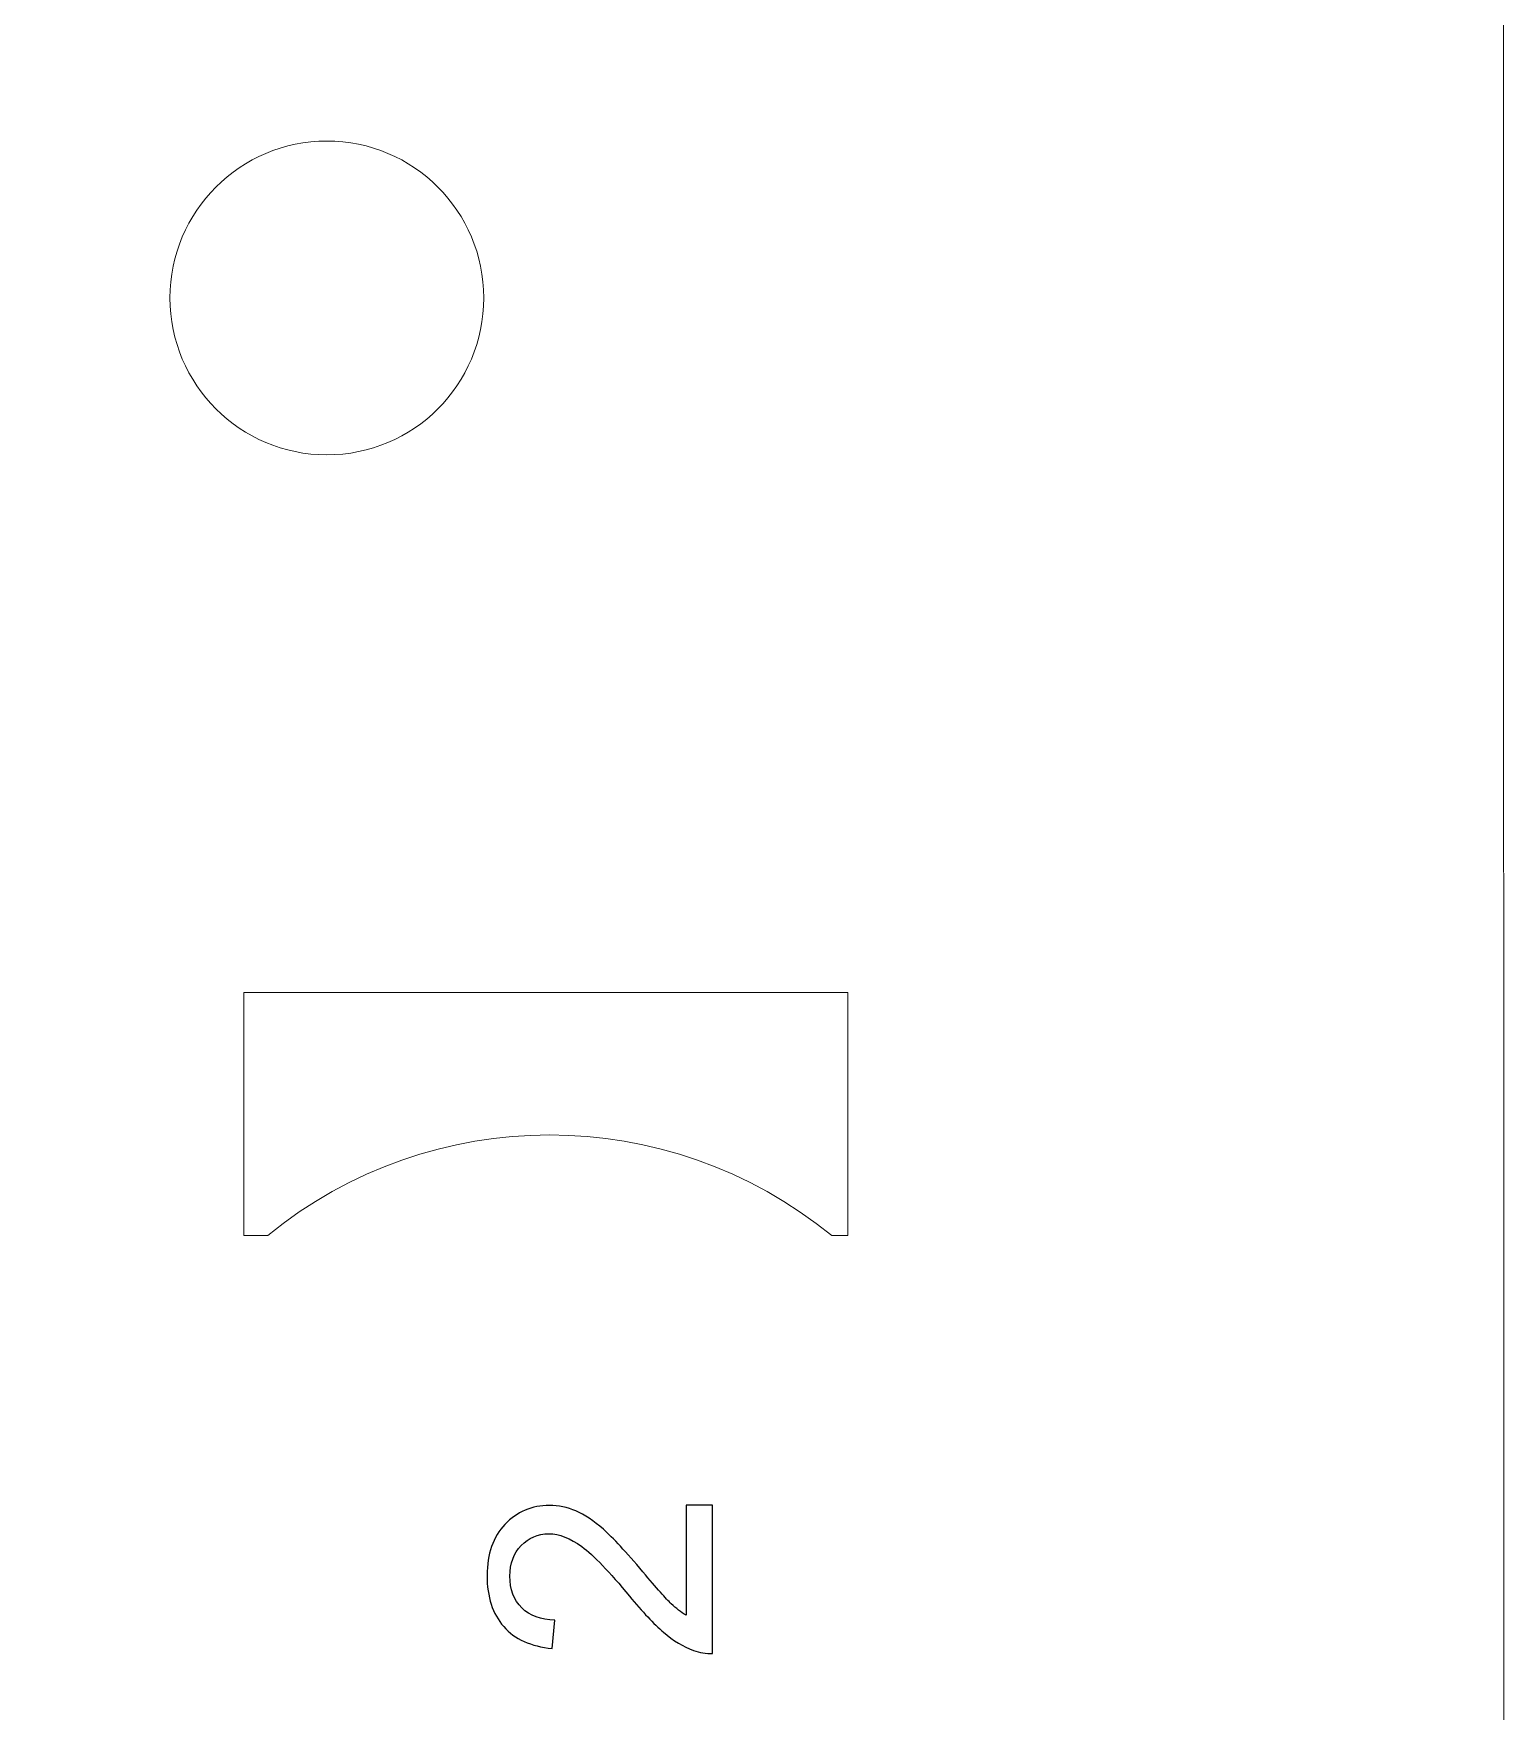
# Model space of a CAD drawing. Header units: millimetres. Extents: x -86 to 67, y -55 to 52.
# Drawn here: x 62.08 to 66.84, y 20.3 to 25.74 of the extents above; entities that cross this region are included whole.
import ezdxf

# ---------------------------------------------------------------- set-up
doc = ezdxf.new("R2010")
doc.units = ezdxf.units.MM
doc.header["$MEASUREMENT"] = 0
for name, color, linetype in [('BG_OUTLINE', 7, 'Continuous'), ('BG_SILKSCREEN_TOP', 7, 'Continuous'), ('PIN_TOP', 7, 'Continuous')]:
    doc.layers.add(name, color=color, linetype=linetype)

msp = doc.modelspace()

# ---------------------------------------------------------------- linework, layer by layer
at = {"layer": 'BG_OUTLINE', "color": 3, "lineweight": 9}
msp.add_open_spline([(-60.0926, 34.7331), (-60.0926, 34.7331), (63.7724, 34.7331), (63.7724, 34.7331), (63.7724, 34.7331), (64.585, 34.7336), (65.3646, 34.4113), (65.9396, 33.837), (65.9396, 33.837), (66.5146, 33.2627), (66.8379, 32.4797), (66.8384, 31.667), (66.8384, 31.667), (66.8384, 31.667), (66.8412, -52.28), (66.8412, -52.28), (66.8412, -52.28), (66.8412, -52.28), (66.8384, -52.1933), (66.8384, -52.1933), (66.8384, -52.1933), (66.8389, -53.006), (66.5166, -53.7856), (65.9424, -54.3606), (65.9424, -54.3606), (65.3681, -54.9356), (64.585, -55.2589), (63.7724, -55.2594), (63.7724, -55.2594), (63.7724, -55.2594), (-60.1869, -55.2594), (-60.1869, -55.2594), (-60.1869, -55.2594), (-60.1869, -55.2594), (-60.0853, -55.2518), (-60.0853, -55.2518), (-60.0853, -55.2518), (-60.8979, -55.2523), (-61.6775, -54.9299), (-62.2525, -54.3557), (-62.2525, -54.3557), (-62.8275, -53.7814), (-63.1508, -52.9984), (-63.1513, -52.1857), (-63.1513, -52.1857), (-63.1513, -52.1857), (-63.1587, 31.667), (-63.1587, 31.667), (-63.1587, 31.667), (-63.1592, 32.4797), (-62.8369, 33.2593), (-62.2626, 33.8343), (-62.2626, 33.8343), (-61.6883, 34.4093), (-60.9053, 34.7326), (-60.0926, 34.7331)], degree=3, knots=[0, 0, 0, 0, 0.071429, 0.071429, 0.071429, 0.071429, 0.142857, 0.142857, 0.142857, 0.142857, 0.214286, 0.214286, 0.214286, 0.214286, 0.285714, 0.285714, 0.285714, 0.285714, 0.357143, 0.357143, 0.357143, 0.357143, 0.428571, 0.428571, 0.428571, 0.428571, 0.5, 0.5, 0.5, 0.5, 0.571429, 0.571429, 0.571429, 0.571429, 0.642857, 0.642857, 0.642857, 0.642857, 0.714286, 0.714286, 0.714286, 0.714286, 0.785714, 0.785714, 0.785714, 0.785714, 0.857143, 0.857143, 0.857143, 0.857143, 0.928571, 0.928571, 0.928571, 0.928571, 1, 1, 1, 1], dxfattribs=at)
at = {"layer": 'BG_SILKSCREEN_TOP', "color": 2, "lineweight": 9}
msp.add_open_spline([(64.715, 21.8444), (64.715, 21.8444), (64.6629, 21.8444), (64.6629, 21.8444), (64.6629, 21.8444), (64.1311, 22.2785), (63.3681, 22.2789), (62.8367, 21.8444), (62.8367, 21.8444), (62.8367, 21.8444), (62.7592, 21.8444), (62.7592, 21.8444), (62.7592, 21.8444), (62.7592, 21.8444), (62.7592, 22.6318), (62.7592, 22.6318), (62.7592, 22.6318), (62.7592, 22.6318), (64.715, 22.6318), (64.715, 22.6318), (64.715, 22.6318), (64.715, 22.6318), (64.715, 21.8444), (64.715, 21.8444)], degree=3, knots=[0, 0, 0, 0, 0.166667, 0.166667, 0.166667, 0.166667, 0.333333, 0.333333, 0.333333, 0.333333, 0.5, 0.5, 0.5, 0.5, 0.666667, 0.666667, 0.666667, 0.666667, 0.833333, 0.833333, 0.833333, 0.833333, 1, 1, 1, 1], dxfattribs=at)
at = {"layer": 'BG_SILKSCREEN_TOP', "color": 2}
msp.add_open_spline([(64.1914, 20.9717), (64.1914, 20.9717), (64.2773, 20.9717), (64.2773, 20.9717), (64.2773, 20.9717), (64.2773, 20.9717), (64.2773, 20.4909), (64.2773, 20.4909), (64.2773, 20.4909), (64.2558, 20.4902), (64.2351, 20.4936), (64.2153, 20.5012), (64.2153, 20.5012), (64.1825, 20.5134), (64.1503, 20.5331), (64.1185, 20.56), (64.1185, 20.56), (64.0868, 20.5871), (64.0501, 20.626), (64.0084, 20.6768), (64.0084, 20.6768), (63.9435, 20.7559), (63.8922, 20.8094), (63.8543, 20.8372), (63.8543, 20.8372), (63.8165, 20.865), (63.7806, 20.8789), (63.7469, 20.8789), (63.7469, 20.8789), (63.7116, 20.8789), (63.6818, 20.8662), (63.6574, 20.8409), (63.6574, 20.8409), (63.6332, 20.8155), (63.621, 20.7825), (63.621, 20.7419), (63.621, 20.7419), (63.621, 20.6989), (63.6338, 20.6645), (63.6597, 20.6387), (63.6597, 20.6387), (63.6855, 20.6128), (63.7212, 20.5998), (63.7668, 20.5995), (63.7668, 20.5995), (63.7668, 20.5995), (63.7574, 20.5077), (63.7574, 20.5077), (63.7574, 20.5077), (63.6889, 20.5139), (63.6367, 20.5377), (63.6008, 20.5786), (63.6008, 20.5786), (63.5649, 20.6196), (63.547, 20.6748), (63.547, 20.7439), (63.547, 20.7439), (63.547, 20.8137), (63.5664, 20.8689), (63.605, 20.9095), (63.605, 20.9095), (63.6438, 20.9503), (63.6917, 20.9706), (63.749, 20.9706), (63.749, 20.9706), (63.7781, 20.9706), (63.8067, 20.9647), (63.8348, 20.9527), (63.8348, 20.9527), (63.8629, 20.9408), (63.8926, 20.921), (63.9236, 20.8934), (63.9236, 20.8934), (63.9547, 20.8658), (63.9974, 20.8199), (64.0516, 20.7558), (64.0516, 20.7558), (64.0966, 20.7022), (64.1271, 20.6679), (64.1432, 20.6526), (64.1432, 20.6526), (64.1591, 20.6374), (64.1752, 20.6249), (64.1914, 20.6149), (64.1914, 20.6149), (64.1914, 20.6149), (64.1914, 20.9717), (64.1914, 20.9717)], degree=3, knots=[0, 0, 0, 0, 0.045455, 0.045455, 0.045455, 0.045455, 0.090909, 0.090909, 0.090909, 0.090909, 0.136364, 0.136364, 0.136364, 0.136364, 0.181818, 0.181818, 0.181818, 0.181818, 0.227273, 0.227273, 0.227273, 0.227273, 0.272727, 0.272727, 0.272727, 0.272727, 0.318182, 0.318182, 0.318182, 0.318182, 0.363636, 0.363636, 0.363636, 0.363636, 0.409091, 0.409091, 0.409091, 0.409091, 0.454545, 0.454545, 0.454545, 0.454545, 0.5, 0.5, 0.5, 0.5, 0.545455, 0.545455, 0.545455, 0.545455, 0.590909, 0.590909, 0.590909, 0.590909, 0.636364, 0.636364, 0.636364, 0.636364, 0.681818, 0.681818, 0.681818, 0.681818, 0.727273, 0.727273, 0.727273, 0.727273, 0.772727, 0.772727, 0.772727, 0.772727, 0.818182, 0.818182, 0.818182, 0.818182, 0.863636, 0.863636, 0.863636, 0.863636, 0.909091, 0.909091, 0.909091, 0.909091, 0.954545, 0.954545, 0.954545, 0.954545, 1, 1, 1, 1], dxfattribs=at)
at = {"layer": 'PIN_TOP', "lineweight": 9}
msp.add_open_spline([(63.5364, 24.8802), (63.5364, 25.1607), (63.309, 25.3882), (63.0284, 25.3882), (63.0284, 25.3882), (62.7479, 25.3882), (62.5204, 25.1607), (62.5204, 24.8802), (62.5204, 24.8802), (62.5204, 24.5996), (62.7479, 24.3722), (63.0284, 24.3722), (63.0284, 24.3722), (63.309, 24.3722), (63.5364, 24.5996), (63.5364, 24.8802)], degree=3, knots=[0, 0, 0, 0, 0.25, 0.25, 0.25, 0.25, 0.5, 0.5, 0.5, 0.5, 0.75, 0.75, 0.75, 0.75, 1, 1, 1, 1], dxfattribs=at)

doc.saveas('drawing.dxf')
